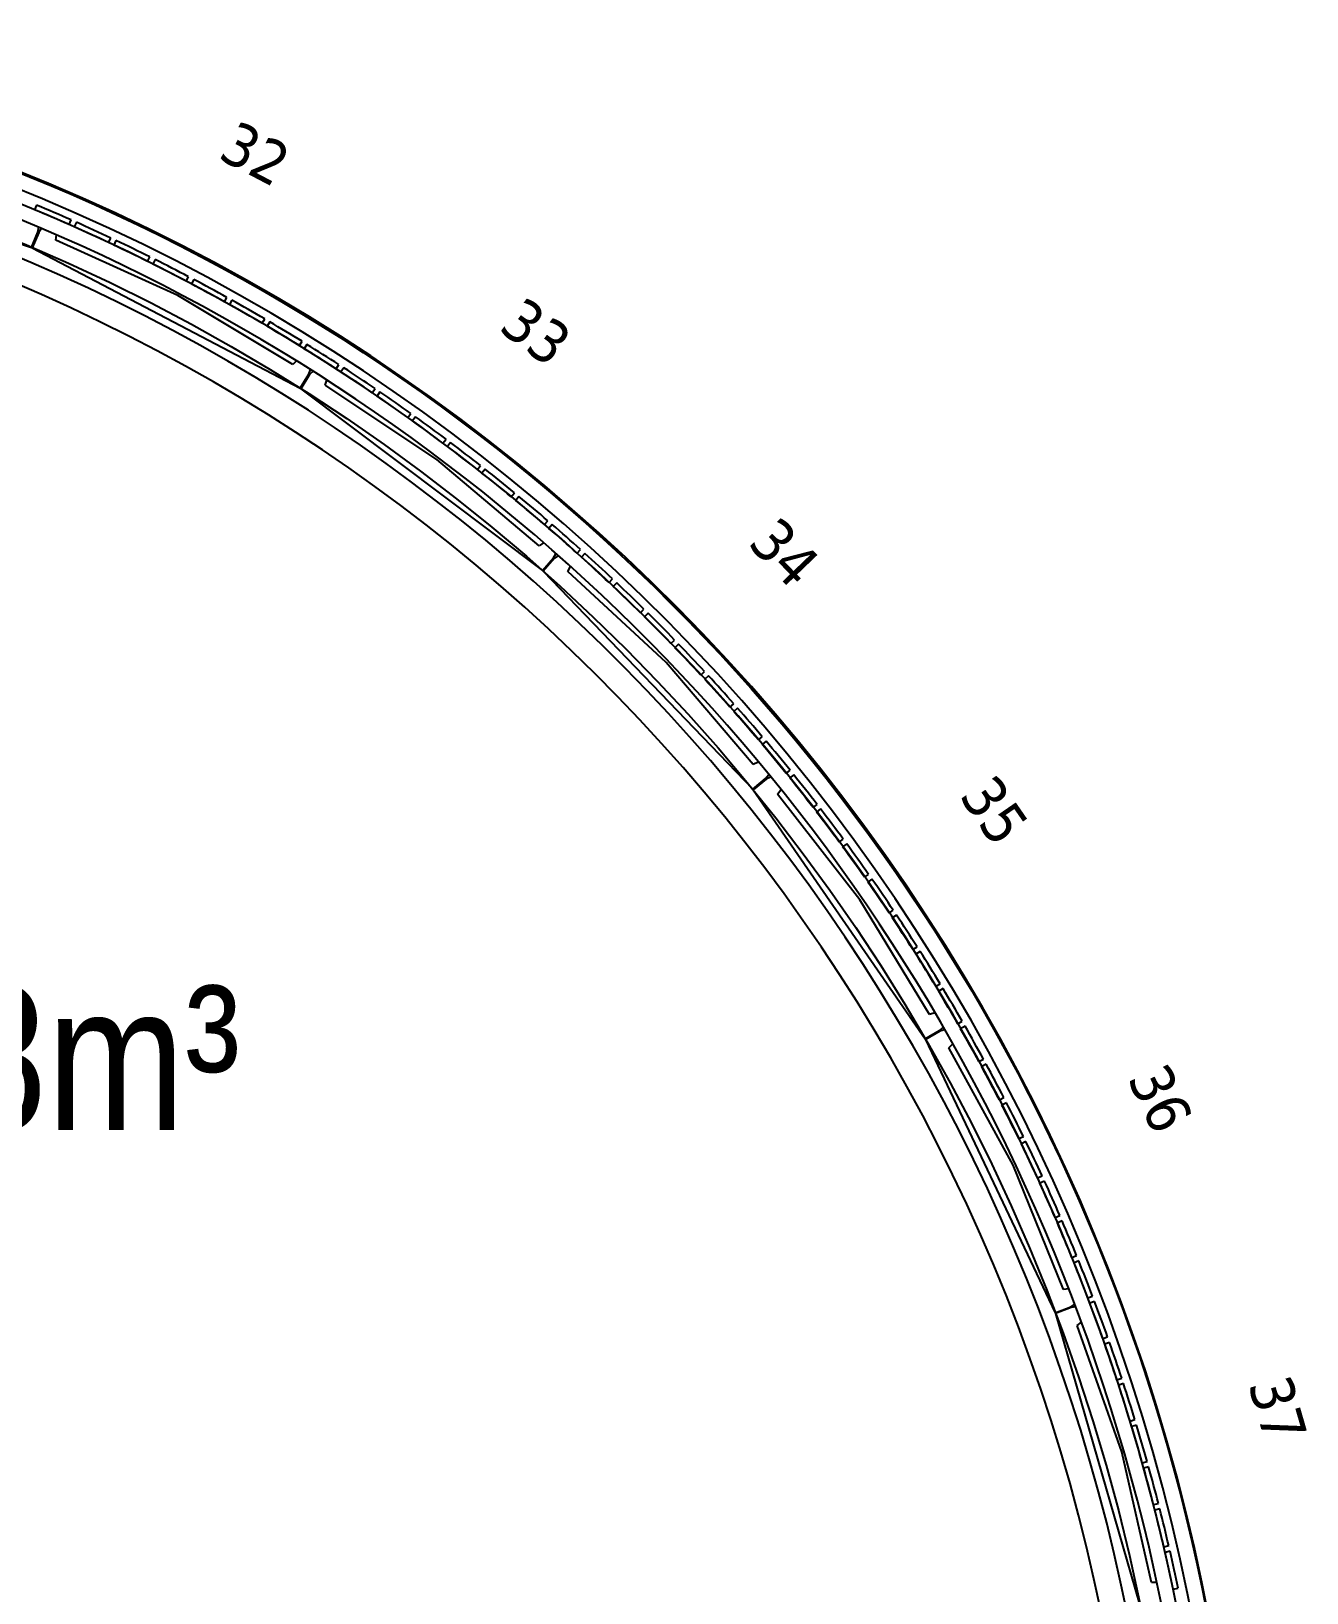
# Model space of a CAD drawing. Header units: millimetres. Extents: x -360063 to 84100, y -179792 to 59400.
# Drawn here: x 54513 to 63333, y 22949 to 33747 of the extents above; entities that cross this region are included whole.
import ezdxf

# ---------------------------------------------------------------- set-up
doc = ezdxf.new("R2010")
doc.units = ezdxf.units.MM
doc.header["$LTSCALE"] = 100
doc.layers.add('4003-AREA-05_F-Foundation', color=7, linetype='Continuous', lineweight=25, true_color=0xadadad)
for name, color, linetype, lineweight in [('4003-AREA-05_T-Tank', 7, 'Continuous', 25), ('4003-AREA-05_T-Tank_Annotation', 7, 'Continuous', 25), ('Sketch Geometry', 7, 'Continuous', 18), ('Symbol', 7, 'Continuous', 18), ('Visible', 7, 'Continuous', 25)]:
    doc.layers.add(name, color=color, linetype=linetype, lineweight=lineweight)
doc.styles.add('Text Style172', font='')
doc.styles.add('Text Style175', font='tahoma.ttf')
doc.styles.get('Text Style172').set_extended_font_data('Bahnschrift SemiLight Condensed')

msp = doc.modelspace()

# ---------------------------------------------------------------- linework, layer by layer
at = {"layer": '4003-AREA-05_F-Foundation'}
msp.add_circle((49408.48, 20262.41), 13475, dxfattribs=at)
at = {"layer": '4003-AREA-05_T-Tank'}
msp.add_circle((49408.48, 20262.41), 13032, dxfattribs=at)
at = {"layer": 'Sketch Geometry'}
for radius in [13475, 13032]:
    msp.add_circle((49408.48, 20262.41), radius, dxfattribs=at)
at = {"layer": 'Visible'}
for p, q in [((52530.34, 32914.88), (54514.13, 32252.54)), ((54548.8, 32545.18), (54535.34, 32512.87)), ((54774.32, 32410.09), (54788.51, 32442.09)), ((54825.07, 32425.87), (54810.88, 32393.88)), ((54514.13, 32252.54), (54559.35, 32358.68)), ((54564.87, 32356.33), (54519.65, 32250.19)), ((54559.35, 32358.68), (54565.39, 32391.66)), ((54584.48, 32383.53), (54564.87, 32356.33)), ((54683.11, 32302.18), (54688.65, 32338.51)), ((55526.9, 31919.14), (54683.11, 32302.18)), ((55047.48, 32285.73), (55062.39, 32317.39)), ((55098.58, 32300.35), (55083.67, 32268.69)), ((54519.65, 32250.19), (56371.49, 31278.19)), ((55317.76, 32155.22), (55333.38, 32186.54)), ((55369.18, 32168.69), (55353.55, 32137.37)), ((55585.02, 32018.63), (55601.35, 32049.59)), ((55636.73, 32030.94), (55620.4, 31999.98)), ((56321.42, 31442.25), (55526.9, 31919.14)), ((55849.13, 31876.05), (55866.15, 31906.63)), ((55901.1, 31887.18), (55884.08, 31856.59)), ((56109.94, 31727.52), (56127.65, 31757.71)), ((56162.15, 31737.48), (56144.45, 31707.29)), ((56367.34, 31573.15), (56385.72, 31602.93)), ((56419.76, 31581.92), (56401.38, 31552.13)), ((56348.18, 31467.45), (56321.42, 31442.25)), ((56621.18, 31412.99), (56640.23, 31442.35)), ((56371.49, 31278.19), (56433.15, 31375.7)), ((56438.22, 31372.5), (56376.56, 31274.98)), ((56433.15, 31375.7), (56444.4, 31407.29)), ((56461.94, 31396.19), (56438.22, 31372.5)), ((56546.24, 31300.08), (56557.54, 31335.05)), ((56673.78, 31420.57), (56654.73, 31391.22)), ((56376.56, 31274.98), (58048.48, 30018.5)), ((57317.65, 30786.64), (56546.24, 31300.08)), ((56871.33, 31247.14), (56891.04, 31276.06)), ((56924.1, 31253.53), (56904.38, 31224.61)), ((57117.68, 31075.68), (57138.04, 31104.15)), ((57170.57, 31080.88), (57150.21, 31052.41)), ((57360.08, 30898.69), (57381.08, 30926.69)), ((57413.08, 30902.69), (57392.08, 30874.69)), ((58025.39, 30188.47), (57317.65, 30786.64)), ((57598.42, 30716.27), (57620.05, 30743.79)), ((57651.5, 30719.08), (57629.87, 30691.56)), ((57832.58, 30528.52), (57854.83, 30555.54)), ((57885.71, 30530.12), (57863.47, 30503.1)), ((58062.44, 30335.51), (58085.29, 30362.03)), ((58115.59, 30335.92), (58092.74, 30309.4)), ((58055.84, 30209.05), (58025.39, 30188.47)), ((58124.99, 30104.85), (58141.16, 30134.23)), ((58287.88, 30137.37), (58311.32, 30163.36)), ((58341.02, 30136.57), (58317.58, 30110.58)), ((58048.48, 30018.5), (58124.99, 30104.85)), ((58129.48, 30100.88), (58052.97, 30014.52)), ((58156.69, 30120.46), (58129.48, 30100.88)), ((58224.48, 30012.07), (58241.25, 30044.78)), ((58052.97, 30014.52), (59501.67, 28506.09)), ((58903.54, 29381.53), (58224.48, 30012.07)), ((58508.78, 29934.17), (58532.8, 29959.63)), ((58561.89, 29932.17), (58537.87, 29906.72)), ((58725.03, 29726.04), (58749.62, 29750.95)), ((58778.08, 29722.84), (58753.49, 29697.94)), ((58936.52, 29513.08), (58961.67, 29537.42)), ((58989.49, 29508.68), (58964.34, 29484.34)), ((59506.14, 28677.56), (58903.54, 29381.53)), ((59143.15, 29295.39), (59168.84, 29319.15)), ((59196.01, 29289.79), (59170.31, 29266.02)), ((59344.8, 29073.08), (59371.03, 29096.26)), ((59397.52, 29066.29), (59371.3, 29043.11)), ((59541.38, 28846.27), (59568.12, 28868.86)), ((59593.93, 28838.3), (59567.19, 28815.71)), ((59539.51, 28692.99), (59506.14, 28677.56)), ((59732.79, 28615.08), (59760.03, 28637.06)), ((59501.67, 28506.09), (59591.05, 28579.06)), ((59594.84, 28574.41), (59505.47, 28501.45)), ((59591.05, 28579.06), (59611.72, 28605.45)), ((59624.84, 28589.38), (59594.84, 28574.41)), ((59785.14, 28605.92), (59757.9, 28583.95)), ((59505.47, 28501.45), (60693.42, 26780.15)), ((59674.36, 28471.51), (59696.16, 28501.11)), ((60243.47, 27740.2), (59674.36, 28471.51)), ((59918.91, 28379.63), (59946.65, 28400.98)), ((59971.05, 28369.28), (59943.32, 28347.93)), ((60099.67, 28140.02), (60127.88, 28160.74)), ((60151.56, 28128.5), (60123.35, 28107.79)), ((60274.97, 27896.4), (60303.64, 27916.47)), ((60326.59, 27883.71), (60297.92, 27863.63)), ((60725.34, 26948.69), (60243.47, 27740.2)), ((60444.72, 27648.87), (60473.84, 27668.29)), ((60496.04, 27635.02), (60466.92, 27615.59)), ((60608.83, 27397.57), (60638.38, 27416.33)), ((60659.82, 27382.56), (60630.27, 27363.8)), ((60767.22, 27142.63), (60797.19, 27160.71)), ((60817.86, 27126.47), (60787.9, 27108.38)), ((60760.75, 26958.56), (60725.34, 26948.69)), ((60919.81, 26884.17), (60950.18, 26901.57)), ((60693.42, 26780.15), (60793.34, 26837.83)), ((60796.34, 26832.64), (60696.42, 26774.96)), ((60793.34, 26837.83), (60817.98, 26860.57)), ((60828.35, 26842.6), (60796.34, 26832.64)), ((60970.07, 26866.87), (60939.7, 26849.46)), ((60696.42, 26774.96), (61592.85, 24885.38)), ((60858.33, 26718.31), (60884.59, 26744.03)), ((61302.75, 25905.18), (60858.33, 26718.31)), ((61066.52, 26622.33), (61097.27, 26639.04)), ((61116.37, 26603.9), (61085.62, 26587.18)), ((61207.27, 26357.24), (61238.39, 26373.25)), ((61256.7, 26337.69), (61225.58, 26321.67)), ((61342, 26089.03), (61373.47, 26104.34)), ((61390.97, 26068.37), (61359.5, 26053.06)), ((61651.4, 25046.61), (61302.75, 25905.18)), ((61470.63, 25817.85), (61502.44, 25832.45)), ((61519.12, 25796.09), (61487.31, 25781.5)), ((61593.1, 25543.84), (61625.23, 25557.71)), ((61641.09, 25520.98), (61608.95, 25507.11)), ((61709.34, 25267.12), (61741.78, 25280.26)), ((61756.8, 25243.19), (61724.36, 25230.05)), ((61687.93, 25050.68), (61651.4, 25046.61)), ((61819.31, 24987.85), (61852.03, 25000.26)), ((61866.21, 24962.85), (61833.48, 24950.45)), ((61592.85, 24885.38), (61700.73, 24926.29)), ((61702.86, 24920.68), (61594.98, 24879.77)), ((61594.98, 24879.77), (62176.68, 22870.86)), ((61700.73, 24926.29), (61728.7, 24944.78)), ((61736.06, 24925.37), (61702.86, 24920.68)), ((61745.7, 24797.89), (61775.75, 24819.06)), ((62053.92, 23923.99), (61745.7, 24797.89)), ((61922.93, 24706.17), (61955.93, 24717.83)), ((61969.26, 24680.11), (61936.26, 24668.45)), ((62020.16, 24422.21), (62053.41, 24433.12)), ((62065.89, 24395.12), (62032.63, 24384.21)), ((62110.95, 24136.13), (62144.44, 24146.29)), ((62156.05, 24108.01), (62122.56, 24097.85)), ((62260.33, 23020.61), (62053.92, 23923.99)), ((62195.25, 23848.07), (62228.96, 23857.47)), ((62239.7, 23818.94), (62205.99, 23809.54)), ((62273.02, 23558.18), (62306.93, 23566.82)), ((62316.8, 23528.05), (62282.88, 23519.42)), ((62344.21, 23266.61), (62378.32, 23274.48)), ((62387.31, 23235.5), (62353.2, 23227.63)), ((62297.04, 23018.77), (62260.33, 23020.61)), ((62408.8, 22973.5), (62443.08, 22980.6))]:
    msp.add_line(p, q, dxfattribs=at)
for radius, start, end in [(13485, 5.18567, 142.383326), (13371, 4.920734, 142.675841), (13280, 199.616559, 192.471131), (13180, 199.64567, 192.458408), (12935, 320.759552, 85.397494), (12760, 318.304598, 87.365518), (13280, 66.168133, 67.290519), (13315, 66.167906, 67.290746), (13315, 64.872942, 65.995782), (13280, 64.873169, 65.995555), (13315, 63.577978, 64.700818), (13280, 63.578205, 64.700591), (13280, 62.283241, 63.405627), (13315, 62.283014, 63.405854), (13280, 60.988277, 62.110663), (13315, 60.98805, 62.11089), (13280, 59.693313, 60.815699), (13315, 59.693086, 60.815926), (13280, 58.398349, 59.520735), (13315, 58.398122, 59.520962), (13280, 57.103385, 58.225771), (13315, 57.103158, 58.225998), (13280, 55.808421, 56.930807), (13315, 55.808194, 56.931034), (13280, 54.513457, 55.635843), (13315, 54.51323, 55.63607), (13280, 53.218493, 54.340879), (13315, 53.218266, 54.341106), (13315, 51.923302, 53.046142), (13280, 51.923529, 53.045915), (13280, 50.628565, 51.750951), (13315, 50.628338, 51.751178), (13280, 49.333601, 50.455987), (13315, 49.333374, 50.456214), (13280, 48.038637, 49.161023), (13315, 48.03841, 49.16125), (13315, 46.743446, 47.866286), (13280, 46.743673, 47.866059), (13315, 45.448482, 46.571322), (13280, 45.448709, 46.571095), (13280, 44.153745, 45.276131), (13315, 44.153518, 45.276358), (13280, 42.858781, 43.981167), (13315, 42.858554, 43.981394), (13280, 41.563817, 42.686203), (13315, 41.56359, 42.68643), (13315, 40.268626, 41.391466), (13280, 40.268853, 41.391239), (13315, 38.973662, 40.096502), (13280, 38.973889, 40.096275), (13280, 37.678924, 38.801311), (13315, 37.678698, 38.801538), (13280, 36.38396, 37.506347), (13315, 36.383734, 37.506574), (13280, 35.088996, 36.211383), (13315, 35.08877, 36.21161), (13280, 33.794032, 34.916419), (13315, 33.793806, 34.916646), (13280, 32.499068, 33.621455), (13315, 32.498842, 33.621681), (13280, 31.204104, 32.326491), (13315, 31.203878, 32.326717), (13280, 29.90914, 31.031527), (13315, 29.908913, 31.031753), (13280, 28.614176, 29.736563), (13315, 28.613949, 29.736789), (13280, 27.319212, 28.441599), (13315, 27.318985, 28.441825), (13280, 26.024248, 27.146635), (13315, 26.024021, 27.146861), (13280, 24.729284, 25.85167), (13315, 24.729057, 25.851897), (13280, 23.43432, 24.556706), (13315, 23.434093, 24.556933), (13280, 22.139356, 23.261742), (13315, 22.139129, 23.261969), (13280, 20.844392, 21.966778), (13315, 20.844165, 21.967005), (13280, 19.549428, 20.671814), (13315, 19.549201, 20.672041), (13280, 18.254464, 19.37685), (13315, 18.254237, 19.377077), (13280, 16.9595, 18.081886), (13315, 16.959273, 18.082113), (13280, 15.664536, 16.786922), (13315, 15.664309, 16.787149), (13280, 14.369572, 15.491958), (13315, 14.369345, 15.492185), (13280, 13.074608, 14.196994), (13315, 13.074381, 14.197221), (13280, 11.779644, 12.90203), (13315, 11.779417, 12.902257)]:
    msp.add_arc((49408.48, 20262.41), radius, start, end, dxfattribs=at)

# ---------------------------------------------------------------- texts
at = {"layer": '4003-AREA-05_T-Tank_Annotation', "insert": (44180.05, 25847.61), "char_height": 1000, "attachment_point": 7, "style": 'Text Style172'}
msp.add_mtext('Post Digester - 3188m³', dxfattribs=at)
at = {"layer": 'Symbol', "color": 7, "char_height": 300, "attachment_point": 7, "style": 'Text Style175'}
for s, insert, rotation in [('32', (55792.49, 32868.22), 332.305785), ('33', (57732.06, 31680.82), 323.074378), ('34', (59456.02, 30197.65), 313.84297), ('35', (60919.72, 28457.12), 304.611563), ('36', (62085.25, 26504.33), 295.380156), ('37', (62922.41, 24389.85), 286.148748)]:
    msp.add_mtext(s, dxfattribs=dict(at, insert=insert, rotation=rotation))

doc.saveas('drawing.dxf')
